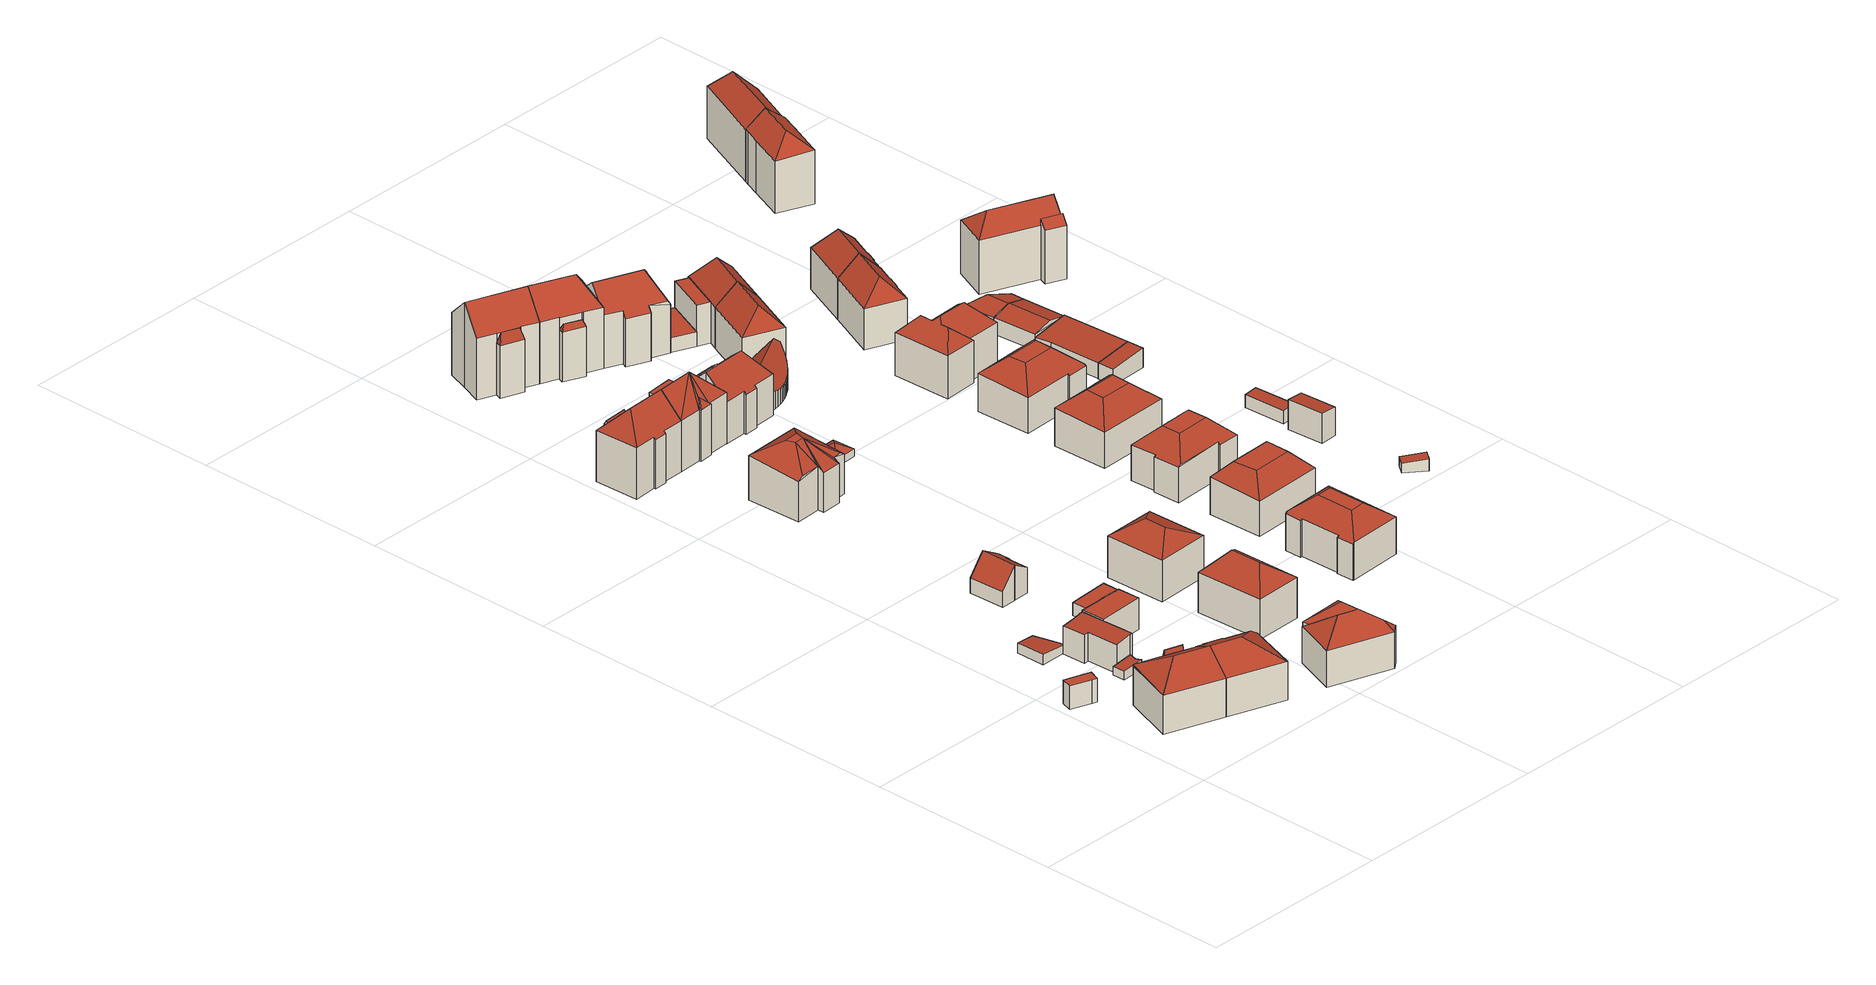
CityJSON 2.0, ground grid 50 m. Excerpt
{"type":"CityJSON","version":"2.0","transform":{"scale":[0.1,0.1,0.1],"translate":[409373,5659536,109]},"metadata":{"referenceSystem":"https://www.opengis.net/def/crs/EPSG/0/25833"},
"CityObjects":{
"building1":{"type":"Building","attributes":{"Dachtyp_tdc":"tdcPolyFlatRoof","Gemeindeschluessel":14612000,"Dachneigung":0,"QualitaetDacherkennung":62,"Geometrietyp2DReferenz":"3000","measuredHeight":5.98,"function":"31001_9998","roofType":"1000"},"geometry":[{"type":"Solid","lod":"2","boundaries":[[[[0,1,2,3]],[[1,4,5,2]],[[4,6,7,5]],[[6,8,9,7]],[[8,0,3,9]],[[8,6,4,1,0]],[[3,2,5,7,9]]]],"semantics":{"surfaces":[{"type":"WallSurface"},{"type":"RoofSurface"},{"type":"GroundSurface"}],"values":[[0,0,0,0,0,1,2]]}}]},
"building2":{"type":"Building","attributes":{"Gemeindeschluessel":14612000,"Geometrietyp2DReferenz":"3000","function":"31001_9998","roofType":"9999"},"children":["building2-1","building2-2"]},
"building2-1":{"type":"BuildingPart","attributes":{"Dachtyp_tdc":"tdcHipAndGableRoof","Dachneigung":29.33,"QualitaetDacherkennung":75,"Geometrietyp2DReferenz":"3000","measuredHeight":14.13,"roofType":"5000"},"parents":["building2"],"geometry":[{"type":"MultiSurface","lod":"2","boundaries":[[[10,11,12,13]],[[11,14,15,12]],[[14,16,15]],[[17,18,19]],[[17,20,21,18]],[[20,22,23,21]],[[22,10,13,23]],[[24,10,25]],[[22,26,25,10]],[[27,24,25,26,28,29]],[[17,29,28,20]],[[20,28,26,22]],[[11,24,27,14]],[[14,27,29,17]],[[10,24,11]],[[13,12,15,18,21,23]]],"semantics":{"surfaces":[{"type":"WallSurface"},{"type":"RoofSurface"},{"type":"GroundSurface"}],"values":[0,0,0,0,0,0,0,1,1,1,0,0,0,0,0,2]}}]},
"building2-2":{"type":"BuildingPart","attributes":{"Dachtyp_tdc":"tdcFreeFormRoof","Dachneigung":74.81,"QualitaetDacherkennung":31,"Geometrietyp2DReferenz":"3000","measuredHeight":11.36,"roofType":"5000"},"parents":["building2"],"geometry":[{"type":"MultiSurface","lod":"2","boundaries":[[[30,31,32,33]],[[31,19,18,32]],[[34,19,31]],[[35,34,31,30]],[[35,30,16]],[[34,35,16,19]],[[15,33,32,18]],[[16,30,33,15]]],"semantics":{"surfaces":[{"type":"WallSurface"},{"type":"RoofSurface"},{"type":"GroundSurface"}],"values":[0,0,0,1,0,1,2,0]}}]},
"building3":{"type":"Building","attributes":{"Dachtyp_tdc":"tdcPolyFlatRoof","Gemeindeschluessel":14612000,"Dachneigung":4.33,"QualitaetDacherkennung":92,"Geometrietyp2DReferenz":"3000","measuredHeight":2.61,"function":"31001_9998","roofType":"2100"},"geometry":[{"type":"Solid","lod":"2","boundaries":[[[[36,37,38,39]],[[37,40,41,38]],[[40,42,43,41]],[[42,44,45,43]],[[44,36,39,45]],[[44,42,40,37,36]],[[39,38,41,43,45]]]],"semantics":{"surfaces":[{"type":"WallSurface"},{"type":"RoofSurface"},{"type":"GroundSurface"}],"values":[[0,0,0,0,0,1,2]]}}]},
"building4":{"type":"Building","attributes":{"Dachtyp_tdc":"tdcPolyFlatRoof","Gemeindeschluessel":14612000,"Dachneigung":3.16,"QualitaetDacherkennung":69,"Geometrietyp2DReferenz":"3000","measuredHeight":2.5,"function":"31001_9998","roofType":"2100"},"geometry":[{"type":"Solid","lod":"2","boundaries":[[[[46,47,48,49]],[[47,50,51,48]],[[50,52,53,51]],[[52,54,55,53]],[[54,56,57,55]],[[56,46,49,57]],[[56,54,52,50,47,46]],[[49,48,51,53,55,57]]]],"semantics":{"surfaces":[{"type":"WallSurface"},{"type":"RoofSurface"},{"type":"GroundSurface"}],"values":[[0,0,0,0,0,0,1,2]]}}]},
"building5":{"type":"Building","attributes":{"Dachtyp_tdc":"tdcPolyFlatRoof","Gemeindeschluessel":14612000,"Dachneigung":4.79,"QualitaetDacherkennung":78,"Geometrietyp2DReferenz":"3000","measuredHeight":7.72,"function":"31001_9998","roofType":"2100"},"geometry":[{"type":"Solid","lod":"2","boundaries":[[[[58,59,60,61]],[[59,62,63,60]],[[62,64,65,63]],[[64,66,67,65]],[[66,68,69,67]],[[68,70,71,69]],[[70,72,73,71]],[[72,74,75,73]],[[74,76,77,75]],[[76,78,79,77]],[[78,58,61,79]],[[78,76,74,72,70,68,66,64,62,59,58]],[[61,60,63,65,67,69,71,73,75,77,79]]]],"semantics":{"surfaces":[{"type":"WallSurface"},{"type":"RoofSurface"},{"type":"GroundSurface"}],"values":[[0,0,0,0,0,0,0,0,0,0,0,1,2]]}}]},
"building6":{"type":"Building","attributes":{"Dachtyp_tdc":"tdcFreeFormRoof","Gemeindeschluessel":14612000,"Dachneigung":29.24,"QualitaetDacherkennung":68,"Geometrietyp2DReferenz":"3000","measuredHeight":14.11,"function":"31001_9998","roofType":"5000"},"geometry":[{"type":"Solid","lod":"2","boundaries":[[[[80,81,82,83]],[[81,84,85,82]],[[84,86,87,85]],[[86,88,23,87]],[[88,89,21,23]],[[89,90,91,21]],[[90,92,93,91]],[[92,80,83,93]],[[86,84,94,95,96]],[[95,94,81,80,92,90,89,97]],[[96,95,97,88]],[[84,81,94]],[[88,86,96]],[[89,88,97]],[[83,82,85,87,23,21,91,93]]]],"semantics":{"surfaces":[{"type":"WallSurface"},{"type":"RoofSurface"},{"type":"GroundSurface"}],"values":[[0,0,0,0,0,0,0,0,1,1,1,0,0,0,2]]}}]},
"building7":{"type":"Building","attributes":{"Dachtyp_tdc":"tdcPolyFlatRoof","Gemeindeschluessel":14612000,"Dachneigung":0,"QualitaetDacherkennung":65,"Geometrietyp2DReferenz":"3000","measuredHeight":8.1,"function":"31001_9998","roofType":"1000"},"geometry":[{"type":"Solid","lod":"2","boundaries":[[[[98,99,71,73]],[[99,100,101,71]],[[100,102,103,101]],[[102,104,105,103]],[[104,106,107,105]],[[106,98,73,107]],[[106,104,102,100,99,98]],[[73,71,101,103,105,107]]]],"semantics":{"surfaces":[{"type":"WallSurface"},{"type":"RoofSurface"},{"type":"GroundSurface"}],"values":[[0,0,0,0,0,0,1,2]]}}]},
"building8":{"type":"Building","attributes":{"Dachtyp_tdc":"tdcGableRoof","Gemeindeschluessel":14612000,"Dachneigung":50.51,"QualitaetDacherkennung":67,"Geometrietyp2DReferenz":"3000","measuredHeight":8.88,"function":"31001_9998","roofType":"3100"},"geometry":[{"type":"Solid","lod":"2","boundaries":[[[[108,109,110,111]],[[109,112,113,110]],[[112,114,115,113]],[[114,116,117,115]],[[116,118,119,117]],[[118,120,121,119]],[[120,122,123,121]],[[122,124,125,123]],[[124,126,127,125]],[[126,128,129,127]],[[128,130,131,129]],[[130,108,111,131]],[[126,124,122,120,118,116,114,112]],[[112,109,108,130,128,126]],[[111,110,113,115,117,119,121,123,125,127,129,131]]]],"semantics":{"surfaces":[{"type":"WallSurface"},{"type":"RoofSurface"},{"type":"GroundSurface"}],"values":[[0,0,0,0,0,0,0,0,0,0,0,0,1,1,2]]}}]},
"building9":{"type":"Building","attributes":{"Dachtyp_tdc":"tdcPolyFlatRoof","Gemeindeschluessel":14612000,"Dachneigung":0,"QualitaetDacherkennung":89,"Geometrietyp2DReferenz":"3000","measuredHeight":3.36,"function":"31001_9998","roofType":"1000"},"geometry":[{"type":"Solid","lod":"2","boundaries":[[[[132,133,134,135]],[[133,136,137,134]],[[136,138,139,137]],[[138,140,141,139]],[[140,142,143,141]],[[142,132,135,143]],[[142,140,138,136,133,132]],[[135,134,137,139,141,143]]]],"semantics":{"surfaces":[{"type":"WallSurface"},{"type":"RoofSurface"},{"type":"GroundSurface"}],"values":[[0,0,0,0,0,0,1,2]]}}]},
"building10":{"type":"Building","attributes":{"Dachtyp_tdc":"tdcFreeFormRoof","Gemeindeschluessel":14612000,"Dachneigung":37.27,"QualitaetDacherkennung":32,"Geometrietyp2DReferenz":"3000","measuredHeight":13.86,"function":"31001_9998","roofType":"5000"},"geometry":[{"type":"Solid","lod":"2","boundaries":[[[[144,145,146,147]],[[145,148,149,146]],[[148,150,151,149]],[[150,152,153,151]],[[152,154,155,153]],[[154,156,157,155]],[[156,144,147,157]],[[158,159,160,156,154]],[[161,158,154,152]],[[161,152,150]],[[162,159,158,161,150,148]],[[162,148,145]],[[160,159,162,145,144]],[[160,144,156]],[[147,146,149,151,153,155,157]]]],"semantics":{"surfaces":[{"type":"WallSurface"},{"type":"RoofSurface"},{"type":"GroundSurface"}],"values":[[0,0,0,0,0,0,0,1,1,1,1,1,1,1,2]]}}]},
"building11":{"type":"Building","attributes":{"Gemeindeschluessel":14612000,"Geometrietyp2DReferenz":"3000","function":"31001_9998","roofType":"9999"},"children":["building11-1","building11-2"]},
"building11-1":{"type":"BuildingPart","attributes":{"Dachtyp_tdc":"tdcFreeFormRoof","Dachneigung":44.81,"QualitaetDacherkennung":41,"Geometrietyp2DReferenz":"3000","measuredHeight":18.69,"roofType":"5000"},"parents":["building11"],"geometry":[{"type":"MultiSurface","lod":"2","boundaries":[[[163,164,165,166]],[[164,167,168,165]],[[167,169,170,168]],[[169,171,172,170]],[[171,173,174,172]],[[173,175,176,174]],[[175,177,178,176]],[[177,179,180,178]],[[179,181,182,183,180]],[[184,163,166,185,186]],[[179,177,187]],[[177,175,173,171,169,167,164,187]],[[164,163,184,181,179,187]],[[166,165,168,170,172,174,176,178,180,183,185]]],"semantics":{"surfaces":[{"type":"WallSurface"},{"type":"RoofSurface"},{"type":"GroundSurface"}],"values":[0,0,0,0,0,0,0,0,0,0,1,1,1,2]}}]},
"building11-2":{"type":"BuildingPart","attributes":{"Dachtyp_tdc":"tdcFreeFormRoof","Dachneigung":55.81,"QualitaetDacherkennung":5,"Geometrietyp2DReferenz":"3000","measuredHeight":13.16,"roofType":"5000"},"parents":["building11"],"geometry":[{"type":"MultiSurface","lod":"2","boundaries":[[[188,186,185,189]],[[182,190,191,183]],[[190,188,189,191]],[[192,190,182]],[[193,192,182,186]],[[193,186,188]],[[192,193,188,190]],[[189,185,183,191]]],"semantics":{"surfaces":[{"type":"WallSurface"},{"type":"RoofSurface"},{"type":"GroundSurface"}],"values":[0,0,0,0,1,0,1,2]}}]},
"building12":{"type":"Building","attributes":{"Dachtyp_tdc":"tdcHipRoof","Gemeindeschluessel":14612000,"Dachneigung":35.14,"QualitaetDacherkennung":61,"Geometrietyp2DReferenz":"3000","measuredHeight":14.77,"function":"31001_9998","roofType":"3200"},"geometry":[{"type":"Solid","lod":"2","boundaries":[[[[194,195,196,197]],[[195,198,199,196]],[[198,200,201,199]],[[200,194,197,201]],[[198,195,202]],[[194,200,203]],[[195,194,203,202]],[[200,198,202,203]],[[197,196,199,201]]]],"semantics":{"surfaces":[{"type":"WallSurface"},{"type":"RoofSurface"},{"type":"GroundSurface"}],"values":[[0,0,0,0,1,1,1,1,2]]}}]},
"building13":{"type":"Building","attributes":{"Dachtyp_tdc":"tdcFreeFormRoof","Gemeindeschluessel":14612000,"Dachneigung":32.16,"QualitaetDacherkennung":56,"Geometrietyp2DReferenz":"3000","measuredHeight":14.74,"function":"31001_9998","roofType":"5000"},"geometry":[{"type":"Solid","lod":"2","boundaries":[[[[204,205,206,207]],[[205,208,209,206]],[[208,210,211,209]],[[210,212,213,211]],[[212,214,215,213]],[[214,216,217,215]],[[216,218,219,217]],[[218,204,207,219]],[[220,221,218,216]],[[222,204,218,221,223]],[[222,223,205]],[[223,208,205]],[[223,210,208]],[[223,212,210]],[[224,212,223]],[[212,224,225]],[[225,224,220,216,214]],[[224,223,221,220]],[[205,204,222]],[[214,212,225]],[[207,206,209,211,213,215,217,219]]]],"semantics":{"surfaces":[{"type":"WallSurface"},{"type":"RoofSurface"},{"type":"GroundSurface"}],"values":[[0,0,0,0,0,0,0,0,1,1,1,1,1,1,1,1,1,1,0,0,2]]}}]},
"building14":{"type":"Building","attributes":{"Dachtyp_tdc":"tdcHipRoof","Gemeindeschluessel":14612000,"Dachneigung":24.62,"QualitaetDacherkennung":69,"Geometrietyp2DReferenz":"3000","measuredHeight":13.65,"function":"31001_9998","roofType":"3200"},"geometry":[{"type":"Solid","lod":"2","boundaries":[[[[226,227,228,229]],[[227,230,231,228]],[[230,232,233,231]],[[232,226,229,233]],[[230,227,234]],[[226,232,235]],[[227,226,235,234]],[[232,230,234,235]],[[229,228,231,233]]]],"semantics":{"surfaces":[{"type":"WallSurface"},{"type":"RoofSurface"},{"type":"GroundSurface"}],"values":[[0,0,0,0,1,1,1,1,2]]}}]},
"building15":{"type":"Building","attributes":{"Dachtyp_tdc":"tdcFreeFormRoof","Gemeindeschluessel":14612000,"Dachneigung":44.79,"QualitaetDacherkennung":37,"Geometrietyp2DReferenz":"3000","measuredHeight":18.68,"function":"31001_9998","roofType":"5000"},"geometry":[{"type":"Solid","lod":"2","boundaries":[[[[236,237,238,239]],[[237,240,241,238]],[[240,242,243,241]],[[242,244,245,243]],[[244,246,247,245]],[[246,248,249,247]],[[248,250,251,249]],[[250,167,168,251]],[[167,163,166,168]],[[163,252,253,166]],[[252,254,255,253]],[[254,236,239,255]],[[256,257,254,252]],[[237,258,240]],[[256,258,237]],[[252,258,256]],[[252,164,258]],[[164,252,163]],[[164,163,167]],[[258,244,242]],[[258,259,244]],[[258,250,259]],[[258,167,250]],[[167,258,164]],[[260,259,250,248]],[[260,248,246]],[[259,260,246,244]],[[258,242,240]],[[257,256,237,236]],[[257,236,254]],[[239,238,241,243,245,247,249,251,168,166,253,255]]]],"semantics":{"surfaces":[{"type":"WallSurface"},{"type":"RoofSurface"},{"type":"GroundSurface"}],"values":[[0,0,0,0,0,0,0,0,0,0,0,0,1,1,1,1,1,1,0,1,1,1,1,1,1,1,1,1,1,1,2]]}}]},
"building16":{"type":"Building","attributes":{"Gemeindeschluessel":14612000,"Geometrietyp2DReferenz":"3000","function":"31001_9998","roofType":"9999"},"children":["building16-1","building16-2"]},
"building16-1":{"type":"BuildingPart","attributes":{"Dachtyp_tdc":"tdcFreeFormRoof","Dachneigung":74.76,"QualitaetDacherkennung":15,"Geometrietyp2DReferenz":"3000","measuredHeight":16.1,"roofType":"5000"},"parents":["building16"],"geometry":[{"type":"MultiSurface","lod":"2","boundaries":[[[261,262,263,264]],[[262,265,266,263]],[[265,267,268,266]],[[269,267,265]],[[270,269,265,262]],[[270,262,261]],[[269,270,261,267]],[[264,263,266,268]]],"semantics":{"surfaces":[{"type":"WallSurface"},{"type":"RoofSurface"},{"type":"GroundSurface"}],"values":[0,0,0,1,1,1,1,2]}}]},
"building16-2":{"type":"BuildingPart","attributes":{"Dachtyp_tdc":"tdcGableRoof","Dachneigung":44.99,"QualitaetDacherkennung":71,"Geometrietyp2DReferenz":"3000","measuredHeight":21.71,"roofType":"3100"},"parents":["building16"],"geometry":[{"type":"MultiSurface","lod":"2","boundaries":[[[271,272,273,274]],[[272,275,276,273]],[[275,277,278,276]],[[277,279,280,278]],[[279,281,282,280]],[[281,283,284,282]],[[283,285,261,264,284]],[[286,268,267]],[[286,287,288,268]],[[287,289,290,288]],[[289,291,292,290]],[[291,293,294,292]],[[293,271,274,294]],[[289,287,286,285,283,281,279]],[[279,277,275,272,271,293,291,289]],[[274,273,276,278,280,282,284,264,268,288,290,292,294]]],"semantics":{"surfaces":[{"type":"WallSurface"},{"type":"RoofSurface"},{"type":"GroundSurface"}],"values":[0,0,0,0,0,0,0,0,0,0,0,0,0,1,1,2]}}]},
"building17":{"type":"Building","attributes":{"Dachtyp_tdc":"tdcFreeFormRoof","Gemeindeschluessel":14612000,"Dachneigung":31.46,"QualitaetDacherkennung":13,"Geometrietyp2DReferenz":"3000","measuredHeight":3.79,"function":"31001_9998","roofType":"5000"},"geometry":[{"type":"Solid","lod":"2","boundaries":[[[[295,296,297,298]],[[296,299,300,297]],[[299,301,302,300]],[[301,295,298,302]],[[303,301,299]],[[303,299,296]],[[303,296,295]],[[303,295,301]],[[298,297,300,302]]]],"semantics":{"surfaces":[{"type":"WallSurface"},{"type":"RoofSurface"},{"type":"GroundSurface"}],"values":[[0,0,0,0,1,1,1,1,2]]}}]},
"building18":{"type":"Building","attributes":{"Gemeindeschluessel":14612000,"Geometrietyp2DReferenz":"3000","function":"31001_9998","roofType":"9999"},"children":["building18-1","building18-2"]},
"building18-1":{"type":"BuildingPart","attributes":{"Dachtyp_tdc":"tdcPolyFlatRoof","Dachneigung":34.37,"QualitaetDacherkennung":65,"Geometrietyp2DReferenz":"3000","measuredHeight":11,"roofType":"2100"},"parents":["building18"],"geometry":[{"type":"MultiSurface","lod":"2","boundaries":[[[304,305,306,307,308]],[[305,309,310,306]],[[309,311,312,313,310]],[[311,309,305,304]],[[307,306,310,313]]],"semantics":{"surfaces":[{"type":"WallSurface"},{"type":"RoofSurface"},{"type":"GroundSurface"}],"values":[0,0,0,1,2]}}]},
"building18-2":{"type":"BuildingPart","attributes":{"Dachtyp_tdc":"tdcHipAndGableRoof","Dachneigung":42.73,"QualitaetDacherkennung":76,"Geometrietyp2DReferenz":"3000","measuredHeight":15.96,"roofType":"5000"},"parents":["building18"],"geometry":[{"type":"MultiSurface","lod":"2","boundaries":[[[314,315,316,317]],[[315,318,319,316]],[[318,320,321,319]],[[320,322,323,321]],[[322,308,307,323]],[[312,324,325,313]],[[324,326,327,325]],[[326,328,329,327]],[[328,330,331,329]],[[330,332,333,331]],[[332,314,317,333]],[[328,326,324,334]],[[324,312,308,322,320,334]],[[320,318,315,314,332,330,328,334]],[[317,316,319,321,323,307,313,325,327,329,331,333]]],"semantics":{"surfaces":[{"type":"WallSurface"},{"type":"RoofSurface"},{"type":"GroundSurface"}],"values":[0,0,0,0,0,0,0,0,0,0,0,1,1,1,2]}}]},
"building19":{"type":"Building","attributes":{"Gemeindeschluessel":14612000,"Geometrietyp2DReferenz":"3000","function":"31001_9998","roofType":"9999"},"children":["building19-1","building19-2"]},
"building19-1":{"type":"BuildingPart","attributes":{"Dachtyp_tdc":"tdcHipAndGableRoof","Dachneigung":45.46,"QualitaetDacherkennung":70,"Geometrietyp2DReferenz":"3000","measuredHeight":21.71,"roofType":"5000"},"parents":["building19"],"geometry":[{"type":"MultiSurface","lod":"2","boundaries":[[[335,336,337,338]],[[336,339,282,337]],[[339,340,341,282]],[[340,342,278,341]],[[342,343,344,278]],[[343,345,346,344]],[[345,347,348,346]],[[347,349,350,348]],[[349,351,352,350]],[[351,353,354,352]],[[353,355,356,354]],[[355,357,356]],[[353,351,358]],[[351,349,347,345,343,342,340,358]],[[340,339,336,335,355,353,358]],[[337,282,341,278,344,346,348,350,352,354,356]]],"semantics":{"surfaces":[{"type":"WallSurface"},{"type":"RoofSurface"},{"type":"GroundSurface"}],"values":[0,0,0,0,0,0,0,0,0,0,0,0,1,1,1,2]}}]},
"building19-2":{"type":"BuildingPart","attributes":{"Dachtyp_tdc":"tdcFreeFormRoof","Dachneigung":66.91,"QualitaetDacherkennung":18,"Geometrietyp2DReferenz":"3000","measuredHeight":14.34,"roofType":"5000"},"parents":["building19"],"geometry":[{"type":"MultiSurface","lod":"2","boundaries":[[[359,338,337,360]],[[357,361,362,356]],[[361,359,360,362]],[[363,361,357]],[[364,363,357,338]],[[364,338,359]],[[363,364,359,361]],[[360,337,356,362]]],"semantics":{"surfaces":[{"type":"WallSurface"},{"type":"RoofSurface"},{"type":"GroundSurface"}],"values":[0,0,0,1,1,1,1,2]}}]},
"building20":{"type":"Building","attributes":{"Dachtyp_tdc":"tdcCutTentRoof","Gemeindeschluessel":14612000,"Dachneigung":36.08,"QualitaetDacherkennung":82,"Geometrietyp2DReferenz":"3000","measuredHeight":13.36,"function":"31001_9998","roofType":"9999"},"geometry":[{"type":"Solid","lod":"2","boundaries":[[[[365,366,367,368]],[[366,369,370,367]],[[369,371,372,370]],[[371,373,374,372]],[[373,375,376,374]],[[375,377,378,376]],[[377,379,380,378]],[[379,381,382,380]],[[381,383,384,382]],[[383,365,368,384]],[[375,373,385,386]],[[377,375,386,387]],[[379,377,387,388]],[[373,371,369,366,365,383,381,379,388,385]],[[388,387,386,385]],[[368,367,370,372,374,376,378,380,382,384]]]],"semantics":{"surfaces":[{"type":"WallSurface"},{"type":"RoofSurface"},{"type":"GroundSurface"}],"values":[[0,0,0,0,0,0,0,0,0,0,1,1,1,1,1,2]]}}]},
"building21":{"type":"Building","attributes":{"Dachtyp_tdc":"tdcFreeFormRoof","Gemeindeschluessel":14612000,"Dachneigung":43.25,"QualitaetDacherkennung":31,"Geometrietyp2DReferenz":"3000","measuredHeight":8.54,"function":"31001_9998","roofType":"5000"},"geometry":[{"type":"Solid","lod":"2","boundaries":[[[[389,390,391,392]],[[390,393,394,391]],[[393,395,396,394]],[[395,397,398,396]],[[397,399,400,398]],[[399,401,402,400]],[[401,403,327,402]],[[403,404,325,327]],[[404,405,406,325]],[[405,407,408,406]],[[407,409,410,408]],[[409,411,412,410]],[[411,413,414,412]],[[413,415,416,414]],[[415,417,418,416]],[[417,419,420,418]],[[419,421,422,420]],[[421,423,424,422]],[[423,425,426,424]],[[425,427,428,426]],[[427,429,430,428]],[[429,431,432,430]],[[431,433,434,432]],[[433,435,436,434]],[[437,438,435,433,439,440,403,401,399,397,395,393,390,389,441,442,443,444,445,446]],[[439,431,429,427,425,423,421,419,417,415,413,411,409,407,405,404,440]],[[404,403,440]],[[433,431,439]],[[436,447,448,449,450,451,452,453,454,392,391,394,396,398,400,402,327,325,406,408,410,412,414,416,418,420,422,424,426,428,430,432,434]],[[435,438,447,436]],[[438,437,448,447]],[[437,446,449,448]],[[446,445,450,449]],[[445,444,451,450]],[[444,443,452,451]],[[443,442,453,452]],[[442,441,454,453]],[[441,389,392,454]]]],"semantics":{"surfaces":[{"type":"WallSurface"},{"type":"RoofSurface"},{"type":"GroundSurface"}],"values":[[0,0,0,0,0,0,0,0,0,0,0,0,0,0,0,0,0,0,0,0,0,0,0,0,1,1,0,0,2,0,0,0,0,0,0,0,0,0]]}}]},
"building22":{"type":"Building","attributes":{"Dachtyp_tdc":"tdcFreeFormRoof","Gemeindeschluessel":14612000,"Dachneigung":40.87,"QualitaetDacherkennung":60,"Geometrietyp2DReferenz":"3000","measuredHeight":18.69,"function":"31001_9998","roofType":"5000"},"geometry":[{"type":"Solid","lod":"2","boundaries":[[[[455,456,352,354]],[[456,457,458,352]],[[457,459,460,458]],[[459,461,462,460]],[[461,463,464,462]],[[463,465,466,464]],[[465,467,468,466]],[[467,469,470,468]],[[469,471,472,470]],[[471,473,474,472]],[[473,475,476,474]],[[475,455,354,476]],[[465,477,478,479,467]],[[478,477,463,461,459,457,456,480]],[[475,473,471,469,479,478,480,455]],[[465,463,477]],[[469,467,479]],[[456,455,480]],[[354,352,458,460,462,464,466,468,470,472,474,476]]]],"semantics":{"surfaces":[{"type":"WallSurface"},{"type":"RoofSurface"},{"type":"GroundSurface"}],"values":[[0,0,0,0,0,0,0,0,0,0,0,0,1,1,1,0,0,0,2]]}}]},
"building23":{"type":"Building","attributes":{"Dachtyp_tdc":"tdcCutTentRoof","Gemeindeschluessel":14612000,"Dachneigung":45.92,"QualitaetDacherkennung":75,"Geometrietyp2DReferenz":"3000","measuredHeight":13.31,"function":"31001_9998","roofType":"9999"},"geometry":[{"type":"Solid","lod":"2","boundaries":[[[[481,482,483,484]],[[482,485,486,483]],[[485,487,488,486]],[[487,481,484,488]],[[482,481,489,490]],[[485,482,490,491]],[[487,485,491,492]],[[481,487,492,489]],[[492,491,490,489]],[[484,483,486,488]]]],"semantics":{"surfaces":[{"type":"WallSurface"},{"type":"RoofSurface"},{"type":"GroundSurface"}],"values":[[0,0,0,0,1,1,1,1,1,2]]}}]},
"building24":{"type":"Building","attributes":{"Dachtyp_tdc":"tdcFreeFormRoof","Gemeindeschluessel":14612000,"Dachneigung":41.98,"QualitaetDacherkennung":68,"Geometrietyp2DReferenz":"3000","measuredHeight":13.44,"function":"31001_9998","roofType":"5000"},"geometry":[{"type":"Solid","lod":"2","boundaries":[[[[493,494,495,496,497,498,499,500,501,502]],[[503,504,494,493]],[[504,505,495,494]],[[505,506,496,495]],[[506,507,497,496]],[[507,508,498,497]],[[508,509,499,498]],[[509,510,500,499]],[[510,511,501,500]],[[511,512,502,501]],[[512,503,493,502]],[[512,511,513,514,515,503]],[[515,514,516,507,506,505,504]],[[517,510,509,508,507,516]],[[511,510,517,513]],[[514,513,517,516]],[[504,503,515]]]],"semantics":{"surfaces":[{"type":"GroundSurface"},{"type":"WallSurface"},{"type":"RoofSurface"}],"values":[[0,1,1,1,1,1,1,1,1,1,1,2,2,2,2,2,1]]}}]},
"building25":{"type":"Building","attributes":{"Dachtyp_tdc":"tdcFreeFormRoof","Gemeindeschluessel":14612000,"Dachneigung":44.33,"QualitaetDacherkennung":80,"Geometrietyp2DReferenz":"3000","measuredHeight":15.69,"function":"31001_9998","roofType":"5000"},"geometry":[{"type":"Solid","lod":"2","boundaries":[[[[518,519,520,521]],[[519,522,523,520]],[[522,524,525,523]],[[524,518,521,525]],[[519,526,522]],[[519,518,527,526]],[[526,527,524,522]],[[518,524,527]],[[521,520,523,525]]]],"semantics":{"surfaces":[{"type":"WallSurface"},{"type":"RoofSurface"},{"type":"GroundSurface"}],"values":[[0,0,0,0,1,1,1,0,2]]}}]},
"building26":{"type":"Building","attributes":{"Dachtyp_tdc":"tdcPolyFlatRoof","Gemeindeschluessel":14612000,"Dachneigung":0,"QualitaetDacherkennung":65,"Geometrietyp2DReferenz":"3000","measuredHeight":3.76,"function":"31001_9998","roofType":"1000"},"geometry":[{"type":"Solid","lod":"2","boundaries":[[[[528,529,530,531]],[[529,532,533,530]],[[532,534,535,533]],[[534,528,531,535]],[[534,532,529,528]],[[531,530,533,535]]]],"semantics":{"surfaces":[{"type":"WallSurface"},{"type":"RoofSurface"},{"type":"GroundSurface"}],"values":[[0,0,0,0,1,2]]}}]},
"building27":{"type":"Building","attributes":{"Dachtyp_tdc":"tdcCutTentRoof","Gemeindeschluessel":14612000,"Dachneigung":39.64,"QualitaetDacherkennung":73,"Geometrietyp2DReferenz":"3000","measuredHeight":13.58,"function":"31001_9998","roofType":"9999"},"geometry":[{"type":"Solid","lod":"2","boundaries":[[[[536,537,538,539]],[[537,540,541,538]],[[540,542,543,541]],[[542,544,545,543]],[[544,546,547,545]],[[546,548,549,547]],[[548,536,539,549]],[[548,546,544,542,540,550,551]],[[536,548,551,552]],[[537,536,552,553]],[[540,537,553,550]],[[553,552,551,550]],[[539,538,541,543,545,547,549]]]],"semantics":{"surfaces":[{"type":"WallSurface"},{"type":"RoofSurface"},{"type":"GroundSurface"}],"values":[[0,0,0,0,0,0,0,1,1,1,1,1,2]]}}]},
"building28":{"type":"Building","attributes":{"Dachtyp_tdc":"tdcPolyFlatRoof","Gemeindeschluessel":14612000,"Dachneigung":0,"QualitaetDacherkennung":27,"Geometrietyp2DReferenz":"3000","measuredHeight":10.43,"function":"31001_9998","roofType":"1000"},"geometry":[{"type":"Solid","lod":"2","boundaries":[[[[554,555,556,557]],[[555,558,531,556]],[[558,559,535,531]],[[559,554,557,535]],[[559,558,555,554]],[[557,556,531,535]]]],"semantics":{"surfaces":[{"type":"WallSurface"},{"type":"RoofSurface"},{"type":"GroundSurface"}],"values":[[0,0,0,0,1,2]]}}]},
"building29":{"type":"Building","attributes":{"Dachtyp_tdc":"tdcFreeFormRoof","Gemeindeschluessel":14612000,"Dachneigung":44.41,"QualitaetDacherkennung":80,"Geometrietyp2DReferenz":"3000","measuredHeight":15.62,"function":"31001_9998","roofType":"5000"},"geometry":[{"type":"Solid","lod":"2","boundaries":[[[[518,560,561,562]],[[560,563,556,561]],[[563,564,557,556]],[[564,565,566,557]],[[565,567,568,566]],[[567,518,562,568]],[[567,569,570]],[[554,555,524,571,570,569]],[[567,570,571,518]],[[560,524,555,563]],[[518,571,524,560]],[[563,555,554,564]],[[564,554,569,565]],[[565,569,567]],[[562,561,556,557,566,568]]]],"semantics":{"surfaces":[{"type":"WallSurface"},{"type":"RoofSurface"},{"type":"GroundSurface"}],"values":[[0,0,0,0,0,0,1,1,1,0,0,0,0,0,2]]}}]},
"building30":{"type":"Building","attributes":{"Dachtyp_tdc":"tdcCutTentRoof","Gemeindeschluessel":14612000,"Dachneigung":40.04,"QualitaetDacherkennung":72,"Geometrietyp2DReferenz":"3000","measuredHeight":13.56,"function":"31001_9998","roofType":"9999"},"geometry":[{"type":"Solid","lod":"2","boundaries":[[[[572,573,574,575]],[[573,576,577,574]],[[576,578,579,577]],[[578,580,581,579]],[[580,582,583,581]],[[582,584,585,583]],[[584,586,587,585]],[[586,588,589,587]],[[588,590,591,589]],[[590,572,575,591]],[[578,576,573,572,590,592,593]],[[580,578,593,594]],[[588,586,584,582,580,594,595]],[[590,588,595,592]],[[595,594,593,592]],[[575,574,577,579,581,583,585,587,589,591]]]],"semantics":{"surfaces":[{"type":"WallSurface"},{"type":"RoofSurface"},{"type":"GroundSurface"}],"values":[[0,0,0,0,0,0,0,0,0,0,1,1,1,1,1,2]]}}]},
"building31":{"type":"Building","attributes":{"Dachtyp_tdc":"tdcFreeFormRoof","Gemeindeschluessel":14612000,"Dachneigung":40.96,"QualitaetDacherkennung":56,"Geometrietyp2DReferenz":"3000","measuredHeight":15.74,"function":"31001_9998","roofType":"5000"},"geometry":[{"type":"Solid","lod":"2","boundaries":[[[[596,597,598,599]],[[597,600,601,598]],[[600,602,603,601]],[[602,604,605,603]],[[604,606,607,605]],[[606,608,609,607]],[[608,610,611,609]],[[610,596,599,611]],[[612,613,610,608]],[[614,615,612,608,606]],[[614,606,604]],[[616,615,614,604,602]],[[617,616,602,600]],[[617,600,597]],[[613,612,615,616,617,597,596]],[[613,596,610]],[[599,598,601,603,605,607,609,611]]]],"semantics":{"surfaces":[{"type":"WallSurface"},{"type":"RoofSurface"},{"type":"GroundSurface"}],"values":[[0,0,0,0,0,0,0,0,1,1,1,1,1,1,1,1,2]]}}]},
"building32":{"type":"Building","attributes":{"Dachtyp_tdc":"tdcHipAndGableRoof","Gemeindeschluessel":14612000,"Dachneigung":45.19,"QualitaetDacherkennung":66,"Geometrietyp2DReferenz":"3000","measuredHeight":15.66,"function":"31001_9998","roofType":"5000"},"geometry":[{"type":"Solid","lod":"2","boundaries":[[[[618,619,620,621]],[[619,622,623,620]],[[622,624,625,623]],[[624,626,627,625]],[[626,628,629,627]],[[628,630,631,629]],[[630,632,633,631]],[[632,634,635,633]],[[634,618,621,635]],[[630,628,636]],[[628,626,624,622,619,618,634,636]],[[634,632,630,636]],[[621,620,623,625,627,629,631,633,635]]]],"semantics":{"surfaces":[{"type":"WallSurface"},{"type":"RoofSurface"},{"type":"GroundSurface"}],"values":[[0,0,0,0,0,0,0,0,0,1,1,1,2]]}}]},
"building33":{"type":"Building","attributes":{"Dachtyp_tdc":"tdcPolyFlatRoof","Gemeindeschluessel":14612000,"Dachneigung":5.42,"QualitaetDacherkennung":67,"Geometrietyp2DReferenz":"3000","measuredHeight":3.03,"function":"31001_9998","roofType":"2100"},"geometry":[{"type":"Solid","lod":"2","boundaries":[[[[637,638,639,640]],[[638,641,642,639]],[[641,643,644,642]],[[643,645,646,644]],[[645,637,640,646]],[[645,643,641,638,637]],[[640,639,642,644,646]]]],"semantics":{"surfaces":[{"type":"WallSurface"},{"type":"RoofSurface"},{"type":"GroundSurface"}],"values":[[0,0,0,0,0,1,2]]}}]},
"building34":{"type":"Building","attributes":{"Dachtyp_tdc":"tdcPolyFlatRoof","Gemeindeschluessel":14612000,"Dachneigung":4.51,"QualitaetDacherkennung":79,"Geometrietyp2DReferenz":"3000","measuredHeight":7.55,"function":"31001_9998","roofType":"2100"},"geometry":[{"type":"Solid","lod":"2","boundaries":[[[[647,648,649,650]],[[648,651,652,649]],[[651,653,654,652]],[[653,647,650,654]],[[653,651,648,647]],[[650,649,652,654]]]],"semantics":{"surfaces":[{"type":"WallSurface"},{"type":"RoofSurface"},{"type":"GroundSurface"}],"values":[[0,0,0,0,1,2]]}}]},
"building35":{"type":"Building","attributes":{"Dachtyp_tdc":"tdcPolyFlatRoof","Gemeindeschluessel":14612000,"Dachneigung":3.31,"QualitaetDacherkennung":93,"Geometrietyp2DReferenz":"3000","measuredHeight":3.42,"function":"31001_9998","roofType":"2100"},"geometry":[{"type":"Solid","lod":"2","boundaries":[[[[655,656,657,658]],[[656,659,660,657]],[[659,661,662,660]],[[661,655,658,662]],[[661,659,656,655]],[[658,657,660,662]]]],"semantics":{"surfaces":[{"type":"WallSurface"},{"type":"RoofSurface"},{"type":"GroundSurface"}],"values":[[0,0,0,0,1,2]]}}]},
"building36":{"type":"Building","attributes":{"Dachtyp_tdc":"tdcHipAndGableRoof","Gemeindeschluessel":14612000,"Dachneigung":45.36,"QualitaetDacherkennung":67,"Geometrietyp2DReferenz":"3000","measuredHeight":15.66,"function":"31001_9998","roofType":"5000"},"geometry":[{"type":"Solid","lod":"2","boundaries":[[[[663,664,665,666]],[[664,667,621,665]],[[667,634,635,621]],[[634,632,633,635]],[[632,668,669,633]],[[668,670,671,669]],[[670,672,673,671]],[[672,674,675,673]],[[674,663,666,675]],[[670,668,676]],[[668,632,634,676]],[[634,667,664,663,674,672,670,676]],[[666,665,621,635,633,669,671,673,675]]]],"semantics":{"surfaces":[{"type":"WallSurface"},{"type":"RoofSurface"},{"type":"GroundSurface"}],"values":[[0,0,0,0,0,0,0,0,0,1,1,1,2]]}}]},
"building37":{"type":"Building","attributes":{"Dachtyp_tdc":"tdcPolyFlatRoof","Gemeindeschluessel":14612000,"Dachneigung":5.51,"QualitaetDacherkennung":81,"Geometrietyp2DReferenz":"3000","measuredHeight":4.96,"function":"31001_9998","roofType":"2100"},"geometry":[{"type":"Solid","lod":"2","boundaries":[[[[677,678,679,680]],[[681,682,678,677]],[[682,683,679,678]],[[683,684,680,679]],[[684,681,677,680]],[[684,683,682,681]]]],"semantics":{"surfaces":[{"type":"GroundSurface"},{"type":"WallSurface"},{"type":"RoofSurface"}],"values":[[0,1,1,1,1,2]]}}]},
"building38":{"type":"Building","attributes":{"Dachtyp_tdc":"tdcPolyFlatRoof","Gemeindeschluessel":14612000,"Dachneigung":5.38,"QualitaetDacherkennung":90,"Geometrietyp2DReferenz":"3000","measuredHeight":4.83,"function":"31001_9998","roofType":"2100"},"geometry":[{"type":"Solid","lod":"2","boundaries":[[[[685,686,687,688]],[[686,689,690,687]],[[689,682,691,690]],[[682,681,692,691]],[[681,685,688,692]],[[681,682,689,686,685]],[[688,687,690,691,692]]]],"semantics":{"surfaces":[{"type":"WallSurface"},{"type":"RoofSurface"},{"type":"GroundSurface"}],"values":[[0,0,0,0,0,1,2]]}}]},
"building39":{"type":"Building","attributes":{"Dachtyp_tdc":"tdcGableRoof","Gemeindeschluessel":14612000,"Dachneigung":13.56,"QualitaetDacherkennung":88,"Geometrietyp2DReferenz":"3000","measuredHeight":5.36,"function":"31001_9998","roofType":"3100"},"geometry":[{"type":"Solid","lod":"2","boundaries":[[[[693,694,695,696]],[[694,697,698,695]],[[697,699,700,698]],[[699,693,696,700]],[[697,694,701]],[[693,699,702]],[[694,693,702,701]],[[699,697,701,702]],[[696,695,698,700]]]],"semantics":{"surfaces":[{"type":"WallSurface"},{"type":"RoofSurface"},{"type":"GroundSurface"}],"values":[[0,0,0,0,0,0,1,1,2]]}}]},
"building40":{"type":"Building","attributes":{"Dachtyp_tdc":"tdcFreeFormRoof","Gemeindeschluessel":14612000,"Dachneigung":14.54,"QualitaetDacherkennung":87,"Geometrietyp2DReferenz":"3000","measuredHeight":5.2,"function":"31001_9998","roofType":"5000"},"geometry":[{"type":"Solid","lod":"2","boundaries":[[[[697,694,703,704]],[[694,705,706,703]],[[705,707,708,706]],[[707,709,710,708]],[[709,697,704,710]],[[694,711,712,707,705]],[[711,697,709,712]],[[694,697,711]],[[709,707,712]],[[704,703,706,708,710]]]],"semantics":{"surfaces":[{"type":"WallSurface"},{"type":"RoofSurface"},{"type":"GroundSurface"}],"values":[[0,0,0,0,0,1,1,0,0,2]]}}]},
"building41":{"type":"Building","attributes":{"Gemeindeschluessel":14612000,"Geometrietyp2DReferenz":"3000","function":"31001_9998","roofType":"9999"},"children":["building41-1","building41-2"]},
"building41-1":{"type":"BuildingPart","attributes":{"Dachtyp_tdc":"tdcHipAndGableRoof","Dachneigung":40.15,"QualitaetDacherkennung":68,"Geometrietyp2DReferenz":"3000","measuredHeight":17.73,"roofType":"5000"},"parents":["building41"],"geometry":[{"type":"MultiSurface","lod":"2","boundaries":[[[713,714,715,716]],[[714,717,718,715]],[[717,719,720,718]],[[721,722,723,724]],[[722,725,726,723]],[[725,727,728,726]],[[727,729,730,728]],[[729,713,716,730]],[[725,722,731]],[[722,721,719,717,731]],[[717,714,713,729,727,725,731]],[[716,715,718,720,724,723,726,728,730]]],"semantics":{"surfaces":[{"type":"WallSurface"},{"type":"RoofSurface"},{"type":"GroundSurface"}],"values":[0,0,0,0,0,0,0,0,1,1,1,2]}}]},
"building41-2":{"type":"BuildingPart","attributes":{"Dachtyp_tdc":"tdcPolyFlatRoof","Dachneigung":41.55,"QualitaetDacherkennung":37,"Geometrietyp2DReferenz":"3000","measuredHeight":15.45,"roofType":"2100"},"parents":["building41"],"geometry":[{"type":"MultiSurface","lod":"2","boundaries":[[[732,733,734,735]],[[733,736,721,724,734]],[[737,732,735,720,719]],[[737,736,733,732]],[[735,734,724,720]]],"semantics":{"surfaces":[{"type":"WallSurface"},{"type":"RoofSurface"},{"type":"GroundSurface"}],"values":[0,0,0,1,2]}}]},
"building42":{"type":"Building","attributes":{"Dachtyp_tdc":"tdcFreeFormRoof","Gemeindeschluessel":14612000,"Dachneigung":40.53,"QualitaetDacherkennung":56,"Geometrietyp2DReferenz":"3000","measuredHeight":17.38,"function":"31001_9998","roofType":"5000"},"geometry":[{"type":"Solid","lod":"2","boundaries":[[[[738,739,740,741]],[[739,742,743,740]],[[742,744,745,743]],[[744,746,747,745]],[[746,748,749,747]],[[748,750,751,749]],[[750,752,753,751]],[[752,738,741,753]],[[752,754,738]],[[748,746,755,754,752,750]],[[754,755,744,742,739,738]],[[746,744,755]],[[741,740,743,745,747,749,751,753]]]],"semantics":{"surfaces":[{"type":"WallSurface"},{"type":"RoofSurface"},{"type":"GroundSurface"}],"values":[[0,0,0,0,0,0,0,0,1,1,1,0,2]]}}]},
"building43":{"type":"Building","attributes":{"Dachtyp_tdc":"tdcGableRoof","Gemeindeschluessel":14612000,"Dachneigung":40.32,"QualitaetDacherkennung":78,"Geometrietyp2DReferenz":"3000","measuredHeight":17.4,"function":"31001_9998","roofType":"3100"},"geometry":[{"type":"Solid","lod":"2","boundaries":[[[[756,757,758,745]],[[757,759,760,758]],[[759,761,747,760]],[[761,756,745,747]],[[759,757,762]],[[756,761,763]],[[757,756,763,762]],[[761,759,762,763]],[[745,758,760,747]]]],"semantics":{"surfaces":[{"type":"WallSurface"},{"type":"RoofSurface"},{"type":"GroundSurface"}],"values":[[0,0,0,0,0,0,1,1,2]]}}]}
},
"vertices":[
[8,404,77],[18,432,77],[18,432,17],[8,404,17],[83,410,77],[83,410,17],[73,382,77],[73,382,17],[61,386,77],[61,386,17],
[70,183,116],[116,315,116],[116,315,17],[70,183,17],[193,289,116],[193,289,17],[193,289,99],[236,274,116],[236,274,17],[236,274,99],[263,265,116],[263,265,17],[216,132,116],[216,132,17],[116,315,121],[157,232,158],[241,203,158],[193,289,121],[263,265,121],[236,274,121],
[198,305,99],[242,290,99],[242,290,17],[198,305,17],[239,282,130],[196,297,130],
[110,577,41],[109,652,41],[109,652,15],[110,577,15],[158,653,37],[158,653,15],[178,590,35],[178,590,15],[178,578,35],[178,578,15],
[239,437,41],[234,418,41],[234,418,16],[239,437,16],[240,405,41],[240,405,16],[182,403,38],[182,403,16],[181,435,38],[181,435,16],[192,435,39],[192,435,16],
[192,435,88],[188,516,88],[188,516,15],[192,435,15],[176,515,87],[176,515,15],[173,576,87],[173,576,15],[195,576,89],[195,576,15],[216,578,90],[216,578,15],[239,580,92],[239,580,15],[242,519,92],[242,519,15],[245,462,92],[245,462,15],[246,438,92],[246,438,15],[239,437,92],[239,437,15],
[338,257,112],[333,241,122],[333,241,17],[338,257,17],[407,216,113],[407,216,17],[360,82,115],[360,82,17],[216,132,115],[263,265,122],[288,256,122],[288,256,17],[293,273,112],[293,273,17],[392,221,122],[316,178,158],[360,83,115],[241,204,158],
[242,519,96],[239,580,96],[291,581,96],[291,581,15],[309,582,96],[309,582,15],[358,582,96],[358,582,15],[361,525,96],[361,525,15],
[225,900,53],[265,901,102],[265,901,15],[225,900,15],[266,901,104],[266,901,15],[307,902,80],[307,902,15],[320,902,71],[320,902,15],[321,871,71],[321,871,15],[307,870,80],[307,870,15],[308,853,80],[308,853,15],[309,808,80],[309,808,15],[269,807,104],[269,807,15],[268,807,103],[268,807,15],[228,806,54],[228,806,15],
[305,670,49],[411,676,49],[411,676,16],[305,670,16],[412,642,49],[412,642,16],[415,586,49],[415,586,16],[358,582,49],[358,582,16],[309,582,49],[309,582,16],
[631,183,110],[639,19,110],[639,19,17],[631,183,17],[617,1,110],[617,1,17],[458,56,110],[458,56,17],[496,165,110],[496,165,17],[513,159,110],[513,159,17],[512,178,110],[512,178,17],[574,77,154],[576,78,156],[574,121,156],[531,92,154],[612,31,130],
[160,1819,151],[163,1761,208],[163,1761,21],[160,1819,21],[165,1703,151],[165,1703,21],[108,1701,151],[108,1701,21],[108,1696,146],[108,1696,21],[74,1694,146],[74,1694,21],[73,1699,151],[73,1699,21],[14,1696,151],[14,1696,21],[9,1811,151],[9,1811,21],[54,1814,151],[54,1814,142],[54,1814,21],[114,1817,151],[114,1817,21],[114,1817,142],[58,1756,208],
[113,1832,142],[113,1832,21],[54,1829,142],[54,1829,21],[54,1821,153],[113,1824,153],
[507,299,119],[500,477,118],[500,477,17],[507,299,17],[623,482,121],[623,482,17],[628,302,121],[628,302,17],[562,435,165],[565,355,165],
[340,1380,121],[303,1378,130],[303,1378,20],[340,1380,20],[304,1362,120],[304,1362,20],[252,1360,120],[252,1360,20],[251,1376,130],[251,1376,20],[185,1373,121],[185,1373,20],[179,1515,133],[179,1515,20],[333,1522,133],[333,1522,20],[240,1462,166],[278,1464,166],[327,1379,130],[273,1440,167],[248,1439,167],[199,1374,130],
[479,565,122],[474,722,122],[474,722,17],[479,565,17],[613,726,122],[613,726,17],[618,570,122],[618,570,17],[546,675,154],[548,619,154],
[267,1839,151],[268,1824,151],[268,1824,21],[267,1839,21],[314,1826,151],[314,1826,21],[320,1711,151],[320,1711,21],[261,1708,151],[261,1708,21],[262,1703,151],[262,1703,21],[227,1701,151],[227,1701,21],[226,1706,151],[226,1706,21],[207,1821,151],[207,1821,21],[206,1836,151],[206,1836,21],[239,1792,181],[238,1807,181],[259,1766,208],[243,1725,168],[243,1720,168],
[187,2197,154],[182,2183,154],[182,2183,21],[187,2197,21],[125,2204,154],[125,2204,21],[130,2219,154],[130,2219,21],[135,2209,182],[177,2193,182],
[184,2330,176],[216,2318,176],[216,2318,21],[184,2330,21],[214,2313,181],[214,2313,21],[271,2291,181],[271,2291,21],[250,2237,238],[250,2237,21],[228,2182,178],[228,2182,21],[187,2198,179],[187,2198,21],[187,2197,178],[130,2219,178],[85,2236,178],[85,2236,21],[106,2292,238],[106,2292,21],[126,2348,180],[126,2348,21],[183,2327,179],[183,2327,21],
[419,1539,30],[479,1541,30],[479,1541,11],[419,1539,11],[481,1481,30],[481,1481,11],[421,1479,30],[421,1479,11],[450,1510,48],
[360,1828,130],[359,1843,120],[359,1843,20],[360,1828,20],[360,1828,128],[419,1846,120],[419,1846,20],[420,1831,130],[420,1831,128],[420,1831,20],
[379,1707,120],[379,1714,126],[379,1714,20],[379,1707,20],[320,1711,126],[320,1711,20],[317,1769,180],[317,1769,20],[314,1826,127],[314,1826,20],[471,1834,128],[471,1834,20],[476,1731,126],[476,1731,20],[477,1718,126],[477,1718,20],[415,1715,126],[415,1715,20],[415,1709,120],[415,1709,20],[436,1775,180],
[272,2164,177],[272,2164,178],[272,2164,21],[272,2164,148],[228,2182,177],[250,2238,238],[250,2238,21],[271,2291,182],[325,2268,182],[325,2268,21],[327,2273,177],[327,2273,21],[362,2259,177],[362,2259,21],[360,2254,182],[360,2254,21],[415,2230,183],[415,2230,21],[371,2123,177],[371,2123,21],[326,2141,177],[326,2141,21],[326,2141,148],[358,2193,238],
[267,2151,148],[267,2151,21],[321,2129,148],[321,2129,21],[317,2138,164],[276,2155,164],
[829,364,113],[825,469,114],[825,469,18],[829,364,18],[821,469,111],[821,469,18],[820,513,112],[820,513,18],[824,514,115],[824,514,18],[965,519,116],[965,519,18],[972,326,113],[972,326,18],[830,319,113],[830,319,18],[827,319,110],[827,319,18],[825,364,110],[825,364,18],[877,469,152],[916,470,152],[919,375,151],[880,373,151],
[555,1753,58],[545,1748,58],[545,1748,20],[555,1753,20],[535,1743,59],[535,1743,20],[524,1739,60],[524,1739,20],[513,1736,62],[513,1736,20],[502,1734,65],[502,1734,20],[490,1732,69],[490,1732,20],[476,1731,75],[471,1834,50],[499,1835,61],[499,1835,20],[502,1828,68],[502,1828,20],[510,1832,68],[510,1832,20],[516,1837,67],[516,1837,20],[518,1839,67],[518,1839,20],[523,1842,66],[523,1842,20],[528,1848,63],[528,1848,20],[529,1849,63],[529,1849,20],[532,1853,61],[532,1853,20],[536,1858,59],[536,1858,20],[539,1863,56],[539,1863,20],[542,1869,52],[542,1869,20],[542,1870,52],[542,1870,20],[543,1871,51],[543,1871,20],[626,1836,95],[626,1836,20],[625,1834,94],[625,1834,20],[615,1813,81],[620,1823,87],[613,1842,106],[475,1768,106],[567,1761,59],[578,1769,61],[587,1777,64],[595,1785,67],[602,1794,71],[609,1803,76],[620,1823,20],[615,1813,20],[609,1803,20],[602,1794,20],[595,1785,20],[587,1777,20],[578,1769,20],[567,1761,20],
[371,2123,157],[415,2230,162],[472,2206,163],[472,2206,21],[473,2209,161],[473,2209,21],[508,2195,161],[508,2195,21],[507,2192,164],[507,2192,21],[560,2170,163],[560,2170,21],[518,2061,145],[518,2061,21],[469,2081,155],[469,2081,21],[464,2069,144],[464,2069,21],[408,2092,144],[408,2092,21],[414,2105,156],[414,2105,21],[560,2170,164],[510,2131,208],[513,2063,155],[393,2178,208],
[818,736,115],[1005,742,115],[1005,742,19],[818,736,19],[1009,600,109],[1009,600,19],[823,593,109],[823,593,19],[855,701,152],[967,705,152],[966,640,153],[861,637,153],
[940,824,19],[808,819,19],[805,890,19],[810,890,19],[807,960,19],[935,965,19],[935,970,19],[990,972,19],[996,820,19],[940,818,19],[940,824,114],[808,819,109],[805,890,108],[810,890,111],[807,960,110],[935,965,110],[935,970,106],[990,972,106],[996,820,109],[940,818,109],[949,869,154],[860,865,154],[815,820,114],[859,914,154],[946,917,154],
[694,1962,126],[639,1831,126],[639,1831,21],[694,1962,21],[543,1871,126],[543,1871,21],[598,2002,126],[598,2002,21],[605,1880,178],[648,1982,178],
[576,2037,59],[518,2061,59],[518,2061,22],[576,2037,22],[559,2167,59],[559,2167,22],[619,2142,59],[619,2142,22],
[992,1041,111],[804,1036,111],[804,1036,20],[992,1041,20],[800,1180,117],[800,1180,20],[935,1184,117],[935,1184,20],[935,1189,113],[935,1189,20],[988,1191,113],[988,1191,20],[988,1185,117],[988,1185,20],[855,1135,156],[941,1137,156],[942,1091,154],[856,1089,154],
[651,2129,126],[607,2024,126],[607,2024,22],[651,2129,22],[576,2037,126],[619,2142,126],
[598,2002,125],[598,2002,22],[694,1962,22],[607,2024,125],[651,2129,125],[654,2134,125],[654,2134,22],[750,2093,125],[750,2093,22],[654,2134,126],[691,2084,178],[647,1982,178],
[927,1406,118],[927,1411,114],[927,1411,21],[927,1406,21],[980,1413,113],[980,1413,21],[980,1408,118],[980,1408,21],[986,1264,112],[986,1264,21],[986,1259,109],[986,1259,21],[931,1257,108],[931,1257,21],[931,1262,112],[931,1262,21],[797,1257,112],[797,1257,21],[792,1401,117],[792,1401,21],[844,1356,156],[934,1359,156],[934,1314,156],[848,1311,156],
[787,1487,129],[782,1638,129],[782,1638,20],[787,1487,20],[870,1641,129],[870,1641,20],[871,1615,129],[871,1615,20],[961,1618,129],[961,1618,20],[965,1504,129],[965,1504,20],[875,1501,129],[875,1501,20],[875,1490,129],[875,1490,20],[829,1544,167],[830,1524,167],[918,1559,178],[841,1557,178],[828,1569,167],[827,1604,167],
[964,1849,126],[947,1808,126],[947,1808,21],[964,1849,21],[951,1807,121],[951,1807,21],[938,1776,121],[938,1776,21],[934,1778,126],[934,1778,21],[910,1720,126],[910,1720,21],[814,1759,126],[814,1759,21],[869,1889,126],[869,1889,21],[916,1869,178],[916,1869,21],[874,1769,178],
[1242,558,34],[1260,582,34],[1260,582,10],[1242,558,10],[1266,578,35],[1266,578,10],[1308,545,40],[1308,545,10],[1289,521,40],[1289,521,10],
[1266,779,77],[1221,776,81],[1221,776,5],[1266,779,5],[1215,871,81],[1215,871,5],[1260,874,77],[1260,874,5],
[1217,1001,39],[1253,1003,41],[1253,1003,7],[1217,1001,7],[1260,894,41],[1260,894,7],[1223,892,39],[1223,892,7],
[987,1889,120],[982,1892,125],[982,1892,21],[987,1889,21],[964,1849,125],[924,2020,126],[924,2020,21],[1019,1979,125],[1019,1979,21],[993,1919,126],[993,1919,21],[998,1917,120],[998,1917,21],[959,1971,178],
[1088,1318,7],[1187,1321,7],[1189,1278,7],[1090,1275,7],[1088,1318,47],[1187,1321,57],[1189,1278,57],[1090,1275,47],
[1080,1451,48],[1075,1492,47],[1075,1492,8],[1080,1451,8],[1175,1499,57],[1175,1499,8],[1187,1321,8],[1088,1318,8],
[1075,1492,54],[1066,1607,54],[1066,1607,13],[1075,1492,13],[1168,1613,54],[1168,1613,13],[1175,1499,54],[1175,1499,13],[1117,1610,67],[1125,1495,67],
[1066,1607,15],[1168,1613,15],[1056,1686,53],[1056,1686,15],[1060,1689,54],[1060,1689,15],[1166,1648,54],[1166,1648,15],[1116,1610,67],[1112,1669,67],
[1387,1756,150],[1380,1738,166],[1380,1738,14],[1387,1756,14],[1369,1710,192],[1369,1710,14],[1351,1666,152],[1351,1666,14],[1302,1686,152],[1165,1742,152],[1165,1742,14],[1302,1686,14],[1202,1832,150],[1202,1832,14],[1285,1798,150],[1285,1798,14],[1312,1787,150],[1312,1787,14],[1220,1771,192],
[1343,1647,150],[1295,1666,150],[1295,1666,14],[1343,1647,14],[1302,1686,169],[1351,1666,169],
[1108,2295,152],[1144,2385,151],[1144,2385,19],[1108,2295,19],[1158,2422,152],[1158,2422,19],[1163,2434,152],[1163,2434,19],[1252,2400,157],[1252,2400,19],[1235,2356,157],[1235,2356,19],[1199,2268,157],[1199,2268,19],[1196,2259,157],[1196,2259,19],[1169,2319,193],[1208,2417,193],
[1163,2434,151],[1240,2620,152],[1240,2620,19],[1305,2529,153],[1305,2529,19],[1252,2400,152],[1273,2574,193],[1209,2416,193]
]}
